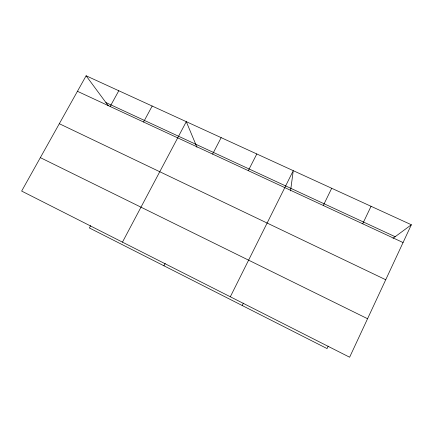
<?xml version="1.0" encoding="UTF-8"?>
<svg xmlns="http://www.w3.org/2000/svg" width="433" height="433" viewBox="0 0 433 433"><rect width="100%" height="100%" fill="white"/><g stroke="black" fill="none" stroke-linecap="round" stroke-linejoin="round"><path stroke-width="0.65" d="M290.548 190.904L293.26 170.667L230.324 296.784M411.35 224.759L349.626 357.22L21.65 191.072L86.118 75.78L411.35 224.759L393.018 238.302M328.219 346.146L327.072 348.576L89.382 227.964L90.649 225.615M362.697 223.801L371.049 206.297M323.289 205.496L331.694 188.274M242.215 305.514L243.4 303.116M248.298 170.662L256.807 153.969M163.934 265.792L165.162 263.421M212.608 154.083L221.16 137.634M122.463 242.144L186.287 121.662L196.972 147.258M143.556 122.009L152.178 106.036M110.144 106.491L118.794 90.746M105.912 102.556L395.161 236.721M77.437 91.298L403.063 242.55M59.316 123.714L385.733 279.74M40.35 157.634L367.568 318.726M86.118 75.78L108.266 105.739"/></g></svg>
